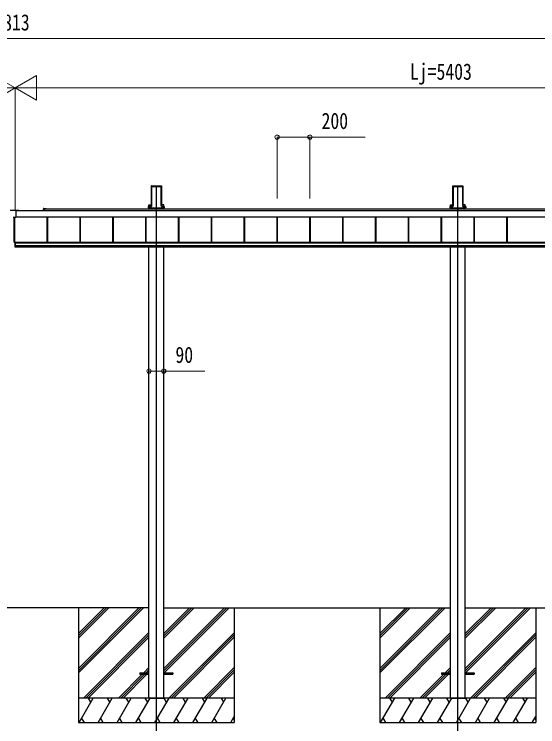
# Model space of a CAD drawing. Units: millimetres, scale not verified. Extents: x -12615 to 12615, y -8910 to 8910.
# Drawn here: x 1020 to 4210, y -5864 to -1523 of the extents above; entities that cross this region are included whole.
import ezdxf
from ezdxf.enums import TextEntityAlignment as Align

# ---------------------------------------------------------------- set-up
doc = ezdxf.new("R2010")
doc.units = ezdxf.units.MM
doc.header["$LTSCALE"] = 50
for name, color, linetype in [('0-3_YKK_11', 7, 'Continuous'), ('0-4_YKK_12', 2, 'Continuous'), ('0-5_YKK_13', 4, 'Continuous'), ('0-6_YKK_A1', 4, 'Continuous')]:
    doc.layers.add(name, color=color, linetype=linetype)
doc.layers.add('0-7_YKK_D', color=6, linetype='Continuous', lineweight=18)
doc.styles.add('ＭＳ ゴシック', font='')
doc.styles.get('ＭＳ ゴシック').set_extended_font_data('MS Gothic')

msp = doc.modelspace()

# ---------------------------------------------------------------- linework, layer by layer
at = {"layer": '0-3_YKK_11'}
for p, q in [((1020.34, -2911.44), (1020.34, -2760.99)), ((1022.85, -2911.44), (1022.85, -2760.99)), ((1023.14, -2911.44), (1023.14, -2760.99))]:
    msp.add_line(p, q, dxfattribs=at)
at = {"layer": '0-4_YKK_12'}
for p, q in [((1886.14, -5889), (1886.14, -2568.97)), ((3723.14, -5889), (3723.14, -2568.97))]:
    msp.add_line(p, q, dxfattribs=at)
at = {"layer": '0-5_YKK_13'}
for p, q in [((995.14, -2715.99), (1048.14, -2715.99)), ((1029.14, -2717.99), (1029.14, -2760.99)), ((1029.14, -2717.99), (1048.14, -2717.99)), ((1048.14, -2717.99), (1048.14, -2715.99)), ((1029.14, -2760.99), (1014.14, -2760.99))]:
    msp.add_line(p, q, dxfattribs=at)
at = {"layer": '0-6_YKK_A1'}
for p, q in [((1854.89, -2574.32), (1854.89, -2690.99)), ((1855.25, -2568.47), (1854.9, -2573.96)), ((1855.69, -2568.93), (1855.25, -2568.47)), ((1855.75, -2568), (1857.79, -2568)), ((1855.75, -2568), (1856.19, -2568.46)), ((1855.77, -2684.94), (1855.77, -2569.81)), ((1856.27, -2569.49), (1856.27, -2684.62)), ((1858.1, -2568.33), (1857.79, -2568)), ((1858.1, -2568.33), (1914.18, -2568.33)), ((1858.64, -2571.47), (1913.64, -2571.47)), ((1858.64, -2692.82), (1858.64, -2571.47)), ((1914.18, -2568.33), (1914.49, -2568)), ((1914.49, -2568), (1916.53, -2568)), ((1916.02, -2684.62), (1916.02, -2569.49)), ((1916.09, -2568.46), (1916.53, -2568)), ((1916.51, -2569.81), (1916.51, -2684.94)), ((1917.03, -2568.47), (1916.59, -2568.93)), ((1917.03, -2568.47), (1917.38, -2573.96)), ((1917.39, -2574.32), (1917.39, -2690.99)), ((3691.89, -2574.32), (3691.89, -2690.99)), ((3692.25, -2568.47), (3691.9, -2573.96)), ((3692.69, -2568.93), (3692.25, -2568.47)), ((3692.75, -2568), (3694.79, -2568)), ((3692.75, -2568), (3693.19, -2568.46)), ((3692.77, -2684.94), (3692.77, -2569.81)), ((3693.27, -2569.49), (3693.27, -2684.62)), ((3695.1, -2568.33), (3694.79, -2568)), ((3695.1, -2568.33), (3751.18, -2568.33)), ((3695.64, -2571.47), (3750.64, -2571.47)), ((3695.64, -2692.82), (3695.64, -2571.47)), ((3751.18, -2568.33), (3751.49, -2568)), ((3751.49, -2568), (3753.53, -2568)), ((3753.02, -2684.62), (3753.02, -2569.49)), ((3753.09, -2568.46), (3753.53, -2568)), ((3753.51, -2569.81), (3753.51, -2684.94)), ((3754.03, -2568.47), (3753.59, -2568.93)), ((3754.03, -2568.47), (3754.38, -2573.96)), ((3754.39, -2574.32), (3754.39, -2690.99)), ((1840.94, -2684.56), (1854.89, -2684.56)), ((1840.94, -2693.89), (1840.94, -2684.56)), ((1854.88, -2691.34), (1854.78, -2692.96)), ((1855.3, -2693.51), (1855.68, -2687.41)), ((1856.18, -2687.44), (1855.8, -2693.54)), ((1916.48, -2693.54), (1916.1, -2687.44)), ((1916.6, -2687.41), (1916.98, -2693.51)), ((1931.34, -2684.56), (1917.39, -2684.56)), ((1917.4, -2691.34), (1917.5, -2692.96)), ((1931.34, -2693.89), (1931.34, -2684.56)), ((3677.94, -2684.56), (3691.89, -2684.56)), ((3677.94, -2693.89), (3677.94, -2684.56)), ((3691.88, -2691.34), (3691.78, -2692.96)), ((3692.3, -2693.51), (3692.68, -2687.41)), ((3693.18, -2687.44), (3692.8, -2693.54)), ((3753.48, -2693.54), (3753.1, -2687.44)), ((3753.6, -2687.41), (3753.98, -2693.51)), ((3768.34, -2684.56), (3754.39, -2684.56)), ((3754.4, -2691.34), (3754.5, -2692.96)), ((3768.34, -2693.89), (3768.34, -2684.56)), ((1048.14, -2717.88), (6421.64, -2717.88)), ((1197.64, -2717.88), (1197.64, -2707.91)), ((1200.14, -2705.41), (1207.68, -2705.41)), ((1200.14, -2707.91), (6232.39, -2707.91)), ((1200.14, -2708.21), (1200.14, -2717.88)), ((1213.89, -2707.91), (1200.44, -2707.91)), ((1208.6, -2705.41), (1213.89, -2705.41)), ((1838.27, -2701.74), (1838.27, -2702.24)), ((1838.27, -2702.24), (1838.74, -2702.24)), ((1838.74, -2701.74), (1838.74, -2694.86)), ((1840.73, -2701.74), (1838.74, -2701.74)), ((1838.74, -2701.74), (1838.74, -2702.24)), ((1840.73, -2702.24), (1838.74, -2702.24)), ((1838.77, -2693.89), (1853.78, -2693.89)), ((1840.73, -2694.94), (1840.73, -2701.74)), ((1854.31, -2694.94), (1840.73, -2694.94)), ((1840.73, -2701.74), (1931.55, -2701.74)), ((1840.73, -2702.24), (1931.55, -2702.24)), ((1840.74, -2701.74), (1840.74, -2702.24)), ((1840.94, -2707.91), (1840.94, -2702.24)), ((1841.14, -2702.24), (1841.14, -2707.91)), ((1842.14, -2701.9), (1930.14, -2701.9)), ((1917.98, -2694.44), (1931.55, -2694.44)), ((1931.55, -2694.94), (1917.98, -2694.94)), ((1918.5, -2693.89), (1933.51, -2693.89)), ((1931.14, -2702.24), (1931.14, -2707.91)), ((1931.34, -2707.91), (1931.34, -2702.24)), ((1931.55, -2694.44), (1931.55, -2694.94)), ((1931.55, -2701.74), (1931.55, -2694.94)), ((1933.55, -2701.74), (1931.55, -2701.74)), ((1931.55, -2701.74), (1931.55, -2702.24)), ((1933.55, -2702.24), (1931.55, -2702.24)), ((1933.55, -2694.86), (1933.55, -2701.74)), ((1933.55, -2701.74), (1933.55, -2702.24)), ((1934.01, -2702.24), (1933.55, -2702.24)), ((1934.01, -2701.74), (1934.01, -2702.24)), ((3675.27, -2701.74), (3675.27, -2702.24)), ((3675.27, -2702.24), (3675.74, -2702.24)), ((3675.74, -2701.74), (3675.74, -2694.86)), ((3677.73, -2701.74), (3675.74, -2701.74)), ((3675.74, -2701.74), (3675.74, -2702.24)), ((3677.73, -2702.24), (3675.74, -2702.24)), ((3675.77, -2693.89), (3690.78, -2693.89)), ((3677.73, -2694.94), (3677.73, -2701.74)), ((3691.31, -2694.94), (3677.73, -2694.94)), ((3677.73, -2701.74), (3768.55, -2701.74)), ((3677.73, -2702.24), (3768.55, -2702.24)), ((3677.74, -2701.74), (3677.74, -2702.24)), ((3677.94, -2707.91), (3677.94, -2702.24)), ((3678.14, -2702.24), (3678.14, -2707.91)), ((3679.14, -2701.9), (3767.14, -2701.9)), ((3754.98, -2694.44), (3768.55, -2694.44)), ((3768.55, -2694.94), (3754.98, -2694.94)), ((3755.5, -2693.89), (3770.51, -2693.89)), ((3768.14, -2702.24), (3768.14, -2707.91)), ((3768.34, -2707.91), (3768.34, -2702.24)), ((3768.55, -2694.44), (3768.55, -2694.94)), ((3768.55, -2701.74), (3768.55, -2694.94)), ((3770.55, -2701.74), (3768.55, -2701.74)), ((3768.55, -2701.74), (3768.55, -2702.24)), ((3770.55, -2702.24), (3768.55, -2702.24)), ((3770.55, -2694.86), (3770.55, -2701.74)), ((3770.55, -2701.74), (3770.55, -2702.24)), ((3771.01, -2702.24), (3770.55, -2702.24)), ((3771.01, -2701.74), (3771.01, -2702.24)), ((1029.14, -2757.83), (6421.64, -2757.83)), ((1029.14, -2758.07), (6421.64, -2758.07)), ((1221.64, -2911.7), (1221.64, -2758.07)), ((1222.04, -2911.7), (1222.04, -2758.07)), ((1224.64, -2911.7), (1224.64, -2758.07)), ((1421.64, -2911.7), (1421.64, -2758.07)), ((1424.24, -2911.7), (1424.24, -2758.07)), ((1424.64, -2911.7), (1424.64, -2758.07)), ((1621.64, -2911.7), (1621.64, -2758.07)), ((1624.24, -2911.7), (1624.24, -2758.07)), ((1624.64, -2911.7), (1624.64, -2758.07)), ((1821.64, -2911.7), (1821.64, -2758.07)), ((1824.24, -2911.7), (1824.24, -2758.07)), ((1824.64, -2911.7), (1824.64, -2758.07)), ((2021.64, -2911.7), (2021.64, -2758.07)), ((2024.24, -2911.7), (2024.24, -2758.07)), ((2024.64, -2911.7), (2024.64, -2758.07)), ((2221.64, -2911.7), (2221.64, -2758.07)), ((2224.24, -2911.7), (2224.24, -2758.07)), ((2224.64, -2911.7), (2224.64, -2758.07)), ((2421.64, -2911.7), (2421.64, -2758.07)), ((2424.24, -2911.7), (2424.24, -2758.07)), ((2424.64, -2911.7), (2424.64, -2758.07)), ((2621.64, -2911.7), (2621.64, -2758.07)), ((2624.24, -2911.7), (2624.24, -2758.07)), ((2624.64, -2911.7), (2624.64, -2758.07)), ((2821.64, -2911.7), (2821.64, -2758.07)), ((2824.24, -2911.7), (2824.24, -2758.07)), ((2824.64, -2911.7), (2824.64, -2758.07)), ((3021.64, -2911.7), (3021.64, -2758.07)), ((3024.24, -2911.7), (3024.24, -2758.07)), ((3024.64, -2911.7), (3024.64, -2758.07)), ((3221.64, -2911.7), (3221.64, -2758.07)), ((3224.24, -2911.7), (3224.24, -2758.07)), ((3224.64, -2911.7), (3224.64, -2758.07)), ((3421.64, -2911.7), (3421.64, -2758.07)), ((3424.24, -2911.7), (3424.24, -2758.07)), ((3424.64, -2911.7), (3424.64, -2758.07)), ((3621.64, -2911.7), (3621.64, -2758.07)), ((3624.24, -2911.7), (3624.24, -2758.07)), ((3624.64, -2911.7), (3624.64, -2758.07)), ((3821.64, -2911.7), (3821.64, -2758.07)), ((3824.24, -2911.7), (3824.24, -2758.07)), ((3824.64, -2911.7), (3824.64, -2758.07)), ((4021.64, -2911.7), (4021.64, -2758.07)), ((4021.64, -2911.7), (4021.64, -2758.07)), ((4024.24, -2911.7), (4024.24, -2758.07)), ((4024.24, -2911.7), (4024.24, -2758.07)), ((4024.64, -2911.7), (4024.64, -2758.07)), ((1020.34, -2911.44), (1022.85, -2911.44)), ((1023.14, -2911.44), (1026.64, -2911.44)), ((1026.64, -2933.88), (1023.14, -2933.88)), ((1023.14, -2940.5), (1026.64, -2940.5)), ((1026.64, -2911.7), (6419.64, -2911.7)), ((1026.64, -2913.71), (6419.64, -2913.71)), ((1026.64, -2915.51), (6419.64, -2915.51)), ((1026.64, -2915.51), (6419.64, -2915.51)), ((1026.64, -2932.48), (6419.64, -2932.48)), ((1026.64, -2938.97), (6419.64, -2938.97)), ((1840.94, -5689), (1840.94, -2938.97)), ((1931.34, -5689), (1931.34, -2938.97)), ((3677.94, -5689), (3677.94, -2938.97)), ((3768.34, -5689), (3768.34, -2938.97)), ((1840.94, -5139), (202.34, -5139)), ((1411.14, -5139), (1411.14, -5839)), ((1411.14, -5508.18), (1780.32, -5139)), ((1411.14, -5522.32), (1794.46, -5139)), ((1411.14, -5536.46), (1808.61, -5139)), ((1411.14, -5324.33), (1596.47, -5139)), ((1411.14, -5310.19), (1582.33, -5139)), ((1411.14, -5296.05), (1568.19, -5139)), ((1931.34, -5139), (3677.94, -5139)), ((1931.34, -5508.48), (2300.82, -5139)), ((1931.34, -5522.62), (2314.96, -5139)), ((1931.34, -5324.63), (2116.97, -5139)), ((1931.34, -5310.49), (2102.83, -5139)), ((1931.34, -5296.35), (2088.69, -5139)), ((1933.6, -5534.5), (2329.11, -5139)), ((2361.14, -5139), (2361.14, -5839)), ((3248.14, -5139), (3248.14, -5839)), ((3248.14, -5508.18), (3617.32, -5139)), ((3248.14, -5522.32), (3631.46, -5139)), ((3248.14, -5536.46), (3645.61, -5139)), ((3248.14, -5324.33), (3433.47, -5139)), ((3248.14, -5310.19), (3419.33, -5139)), ((3248.14, -5296.05), (3405.19, -5139)), ((3768.34, -5139), (5514.94, -5139)), ((3768.34, -5508.48), (4137.82, -5139)), ((3768.34, -5522.62), (4151.96, -5139)), ((3768.34, -5324.63), (3953.97, -5139)), ((3768.34, -5310.49), (3939.83, -5139)), ((3768.34, -5296.35), (3925.69, -5139)), ((3770.6, -5534.5), (4166.11, -5139)), ((4198.14, -5139), (4198.14, -5839)), ((1442.45, -5689), (1840.94, -5290.51)), ((1962.95, -5689), (2361.14, -5290.81)), ((3279.45, -5689), (3677.94, -5290.51)), ((3799.95, -5689), (4198.14, -5290.81)), ((1456.59, -5689), (1840.94, -5304.65)), ((1470.74, -5689), (1840.94, -5318.8)), ((1977.09, -5689), (2361.14, -5304.95)), ((1991.24, -5689), (2361.14, -5319.1)), ((3293.59, -5689), (3677.94, -5304.65)), ((3307.74, -5689), (3677.94, -5318.8)), ((3814.09, -5689), (4198.14, -5304.95)), ((3828.24, -5689), (4198.14, -5319.1)), ((1809.08, -5534.5), (1840.94, -5502.64)), ((2175.08, -5689), (2361.14, -5502.94)), ((3646.08, -5534.5), (3677.94, -5502.64)), ((4012.08, -5689), (4198.14, -5502.94)), ((1654.58, -5689), (1800.08, -5543.5)), ((1668.73, -5689), (1814.23, -5543.5)), ((1682.87, -5689), (1828.37, -5543.5)), ((1786.08, -5534.5), (1786.08, -5543.5)), ((1786.08, -5534.5), (1841.08, -5534.5)), ((1786.08, -5543.5), (1841.08, -5543.5)), ((1823.23, -5534.5), (1840.94, -5516.78)), ((1837.37, -5534.5), (1840.94, -5530.93)), ((1931.08, -5534.5), (1986.08, -5534.5)), ((1931.08, -5543.5), (1986.08, -5543.5)), ((1986.08, -5534.5), (1986.08, -5543.5)), ((2189.23, -5689), (2361.14, -5517.08)), ((2203.37, -5689), (2361.14, -5531.23)), ((3491.58, -5689), (3637.08, -5543.5)), ((3505.73, -5689), (3651.23, -5543.5)), ((3519.87, -5689), (3665.37, -5543.5)), ((3623.08, -5534.5), (3623.08, -5543.5)), ((3623.08, -5534.5), (3678.08, -5534.5)), ((3623.08, -5543.5), (3678.08, -5543.5)), ((3660.23, -5534.5), (3677.94, -5516.78)), ((3674.37, -5534.5), (3677.94, -5530.93)), ((3768.08, -5534.5), (3823.08, -5534.5)), ((3768.08, -5543.5), (3823.08, -5543.5)), ((3823.08, -5534.5), (3823.08, -5543.5)), ((4026.23, -5689), (4198.14, -5517.08)), ((4040.37, -5689), (4198.14, -5531.23)), ((2361.14, -5689), (1411.14, -5689)), ((1415.42, -5839), (1502.02, -5689)), ((1487.02, -5714.98), (1472.02, -5689)), ((1530.89, -5839), (1617.49, -5689)), ((1602.49, -5714.98), (1587.49, -5689)), ((1646.36, -5839), (1732.96, -5689)), ((1717.96, -5714.98), (1702.96, -5689)), ((1761.83, -5839), (1848.43, -5689)), ((1833.43, -5714.98), (1818.43, -5689)), ((1840.94, -5689), (1931.34, -5689)), ((1877.3, -5839), (1963.9, -5689)), ((1948.9, -5714.98), (1933.9, -5689)), ((1992.77, -5839), (2079.37, -5689)), ((2064.37, -5714.98), (2049.37, -5689)), ((2108.24, -5839), (2194.84, -5689)), ((2164.84, -5689), (2179.84, -5714.98)), ((2223.71, -5839), (2310.31, -5689)), ((2280.31, -5689), (2295.31, -5714.98)), ((4198.14, -5689), (3248.14, -5689)), ((3252.42, -5839), (3339.02, -5689)), ((3324.02, -5714.98), (3309.02, -5689)), ((3367.89, -5839), (3454.49, -5689)), ((3439.49, -5714.98), (3424.49, -5689)), ((3483.36, -5839), (3569.96, -5689)), ((3554.96, -5714.98), (3539.96, -5689)), ((3598.83, -5839), (3685.43, -5689)), ((3670.43, -5714.98), (3655.43, -5689)), ((3677.94, -5689), (3768.34, -5689)), ((3714.3, -5839), (3800.9, -5689)), ((3785.9, -5714.98), (3770.9, -5689)), ((3829.77, -5839), (3916.37, -5689)), ((3901.37, -5714.98), (3886.37, -5689)), ((3945.24, -5839), (4031.84, -5689)), ((4001.84, -5689), (4016.84, -5714.98)), ((4060.71, -5839), (4147.31, -5689)), ((4117.31, -5689), (4132.31, -5714.98)), ((1430.42, -5813.02), (1445.42, -5839)), ((1545.89, -5813.02), (1560.89, -5839)), ((1661.36, -5813.02), (1676.36, -5839)), ((1776.83, -5813.02), (1791.83, -5839)), ((1892.3, -5813.02), (1907.3, -5839)), ((2007.77, -5813.02), (2022.77, -5839)), ((2123.24, -5813.02), (2138.24, -5839)), ((2238.71, -5813.02), (2253.71, -5839)), ((2339.18, -5839), (2361.14, -5800.96)), ((2354.18, -5813.02), (2361.14, -5825.08)), ((3267.42, -5813.02), (3282.42, -5839)), ((3382.89, -5813.02), (3397.89, -5839)), ((3498.36, -5813.02), (3513.36, -5839)), ((3613.83, -5813.02), (3628.83, -5839)), ((3729.3, -5813.02), (3744.3, -5839)), ((3844.77, -5813.02), (3859.77, -5839)), ((3960.24, -5813.02), (3975.24, -5839)), ((4075.71, -5813.02), (4090.71, -5839)), ((4176.18, -5839), (4198.14, -5800.96)), ((4191.18, -5813.02), (4198.14, -5825.08)), ((1411.14, -5839), (2361.14, -5839)), ((3248.14, -5839), (4198.14, -5839))]:
    msp.add_line(p, q, dxfattribs=at)
for points in [[(1838.27, -2694.39), (1838.27, -2701.74), (1838.74, -2701.74)], [(1840.73, -2694.94), (1840.73, -2694.44), (1854.31, -2694.44)], [(1934.01, -2694.39), (1934.01, -2701.74), (1933.55, -2701.74)], [(3675.27, -2694.39), (3675.27, -2701.74), (3675.74, -2701.74)], [(3677.73, -2694.94), (3677.73, -2694.44), (3691.31, -2694.44)], [(3771.01, -2694.39), (3771.01, -2701.74), (3770.55, -2701.74)], [(1023.14, -2911.44), (1023.14, -2933.88), (1023.14, -2940.5)], [(1026.14, -2911.44), (1026.14, -2933.88), (1026.14, -2940.5)], [(1026.64, -2911.44), (1026.64, -2933.88), (1026.64, -2940.5)]]:
    msp.add_lwpolyline(points, dxfattribs=at)
for centre, radius, start, end in [((1200.14, -2707.91), 2.5, 90, 180), ((1200.44, -2708.21), 0.3, 90, 180), ((1207.68, -2705.61), 0.2, 23.57818, 90), ((1208.14, -2705.41), 0.3, 203.57818, 336.42182), ((1208.6, -2705.61), 0.2, 90, 156.42182), ((1213.89, -2706.66), 1.25, 270, 90), ((1839.24, -2694.86), 0.501, 90.24971, 179.75029), ((1933.05, -2694.86), 0.501, 0.24971, 89.75029), ((3676.24, -2694.86), 0.501, 90.24971, 179.75029), ((3770.05, -2694.86), 0.501, 0.24971, 89.75029)]:
    msp.add_arc(centre, radius, start, end, dxfattribs=at)
for centre, major_axis, ratio, start_param, end_param in [((1854.94, -2573.96), (0.031, 0.5), 0.061627, 1.5746234, 2.3600215), ((1855.75, -2568.5), (0.346, -0.364), 0.996462, 2.3838095, 3.8892836), ((1855.46, -2571.97), (0.22, 3.04), 0.070684, 5.5043854, 6.2286971), ((1855.96, -2572), (0.22, 3.54), 0.060877, 5.5025319, 6.2268436), ((1916.32, -2572), (-0.22, 3.54), 0.060877, 0.0563417, 0.7806534), ((1916.82, -2571.97), (-0.22, 3.04), 0.070684, 0.0544883, 0.7787999), ((1916.53, -2568.5), (-0.346, -0.364), 0.996462, 2.3939017, 3.8993758), ((1917.35, -2573.96), (-0.031, 0.5), 0.061627, 3.9231638, 4.7085619), ((3691.94, -2573.96), (0.031, 0.5), 0.061627, 1.5746234, 2.3600215), ((3692.75, -2568.5), (0.346, -0.364), 0.996462, 2.3838095, 3.8892836), ((3692.46, -2571.97), (0.22, 3.04), 0.070684, 5.5043854, 6.2286971), ((3692.96, -2572), (0.22, 3.54), 0.060877, 5.5025319, 6.2268436), ((3753.32, -2572), (-0.22, 3.54), 0.060877, 0.0563417, 0.7806534), ((3753.82, -2571.97), (-0.22, 3.04), 0.070684, 0.0544883, 0.7787999), ((3753.53, -2568.5), (-0.346, -0.364), 0.996462, 2.3939017, 3.8993758), ((3754.35, -2573.96), (-0.031, 0.5), 0.061627, 3.9231638, 4.7085619), ((1854.85, -2691.34), (0.031, 0.5), 0.061627, 4.716216, 5.5016142), ((1855.46, -2687.41), (0.22, 3.5), 0.061627, 4.716216, 5.5016142), ((1855.96, -2687.44), (0.22, 4), 0.053972, 4.7153191, 5.5007173), ((1916.32, -2687.44), (-0.22, 4), 0.053972, 0.782468, 1.5678662), ((1916.82, -2687.41), (-0.22, 3.5), 0.061627, 0.7815711, 1.5669693), ((1917.44, -2691.34), (-0.031, 0.5), 0.061627, 0.7815711, 1.5669693), ((3691.85, -2691.34), (0.031, 0.5), 0.061627, 4.716216, 5.5016142), ((3692.46, -2687.41), (0.22, 3.5), 0.061627, 4.716216, 5.5016142), ((3692.96, -2687.44), (0.22, 4), 0.053972, 4.7153191, 5.5007173), ((3753.32, -2687.44), (-0.22, 4), 0.053972, 0.782468, 1.5678662), ((3753.82, -2687.41), (-0.22, 3.5), 0.061627, 0.7815711, 1.5669693), ((3754.44, -2691.34), (-0.031, 0.5), 0.061627, 0.7815711, 1.5669693), ((1838.77, -2694.39), (0.355, -0.355), 0.99628, 2.358058, 3.9251274), ((1840.73, -2694.85), (2, 0), 0.045872, 3.2026792, 4.712389), ((1840.73, -2694.35), (1.5, 0), 0.061163, 3.2026792, 4.712389), ((1853.78, -2692.89), (0.691, -0.728), 0.996462, 5.5254021, 7.0308762), ((1854.3, -2693.44), (-0.693, 0.73), 0.992955, 2.3838095, 3.8892836), ((1854.3, -2693.44), (1.04, -1.09), 0.996462, 5.5254021, 7.0308762), ((1917.98, -2693.44), (-1.04, -1.09), 0.996462, 5.5354944, 7.0409685), ((1917.98, -2693.44), (0.693, 0.73), 0.992955, 2.3939017, 3.8993758), ((1918.5, -2692.89), (-0.691, -0.728), 0.996462, 5.5354944, 7.0409685), ((1931.55, -2694.35), (1.5, 0), 0.061163, 4.712389, 6.2220988), ((1931.55, -2694.85), (2, 0), 0.045872, 4.712389, 6.2220988), ((1933.51, -2694.39), (-0.355, -0.355), 0.99628, 2.358058, 3.9251274), ((3675.77, -2694.39), (0.355, -0.355), 0.99628, 2.358058, 3.9251274), ((3677.73, -2694.85), (2, 0), 0.045872, 3.2026792, 4.712389), ((3677.73, -2694.35), (1.5, 0), 0.061163, 3.2026792, 4.712389), ((3690.78, -2692.89), (0.691, -0.728), 0.996462, 5.5254021, 7.0308762), ((3691.3, -2693.44), (-0.693, 0.73), 0.992955, 2.3838095, 3.8892836), ((3691.3, -2693.44), (1.04, -1.09), 0.996462, 5.5254021, 7.0308762), ((3754.98, -2693.44), (-1.04, -1.09), 0.996462, 5.5354944, 7.0409685), ((3754.98, -2693.44), (0.693, 0.73), 0.992955, 2.3939017, 3.8993758), ((3755.5, -2692.89), (-0.691, -0.728), 0.996462, 5.5354944, 7.0409685), ((3768.55, -2694.35), (1.5, 0), 0.061163, 4.712389, 6.2220988), ((3768.55, -2694.85), (2, 0), 0.045872, 4.712389, 6.2220988), ((3770.51, -2694.39), (-0.355, -0.355), 0.99628, 2.358058, 3.9251274)]:
    msp.add_ellipse(centre, major_axis=major_axis, ratio=ratio, start_param=start_param, end_param=end_param, dxfattribs=at)
at = {"layer": '0-7_YKK_D'}
for p, q in [((-4234.86, -1671.47), (6278.14, -1671.47)), ((1025.14, -1971.47), (895.24, -1896.47)), ((1025.14, -1971.47), (1155.05, -1896.47)), ((1155.05, -2046.47), (1155.05, -1896.47)), ((1025.14, -1971.47), (765.33, -1971.47)), ((1025.14, -1971.47), (895.24, -2046.47)), ((1025.14, -2716.91), (1025.14, -1970.47)), ((1025.14, -2716.91), (1025.14, -1970.47)), ((1025.14, -1971.47), (1155.05, -2046.47)), ((1025.14, -1971.47), (1284.95, -1971.47)), ((6278.14, -1971.47), (1175.14, -1971.47)), ((2621.64, -2645.43), (2621.64, -2270.47)), ((2821.64, -2645.43), (2821.64, -2270.47)), ((1840.94, -3643.9), (1840.94, -3697.93)), ((1931.34, -3643.9), (1931.34, -3697.93))]:
    msp.add_line(p, q, dxfattribs=at)
for points in [[(2621.64, -2271.47), (2821.64, -2271.47), (3157.44, -2271.47)], [(1840.94, -3696.93), (1931.34, -3696.93), (2180.74, -3696.93)]]:
    msp.add_lwpolyline(points, dxfattribs=at)
for centre in [(2621.64, -2271.47), (2821.64, -2271.47), (1840.94, -3696.93), (1931.34, -3696.93)]:
    msp.add_circle(centre, 12.75, dxfattribs=at)

# ---------------------------------------------------------------- texts
at = {"layer": '0-7_YKK_D', "style": 'ＭＳ ゴシック', "width": 0.8}
for s, p in [('Lt=10813', (683.24, -1651.47)), ('Lj=5403', (3431.44, -1951.47)), ('200', (2892.64, -2251.47)), ('90', (2002.34, -3676.93))]:
    msp.add_text(s, height=98.97, dxfattribs=at).set_placement(p, align=Align.BOTTOM_LEFT)

doc.saveas('drawing.dxf')
